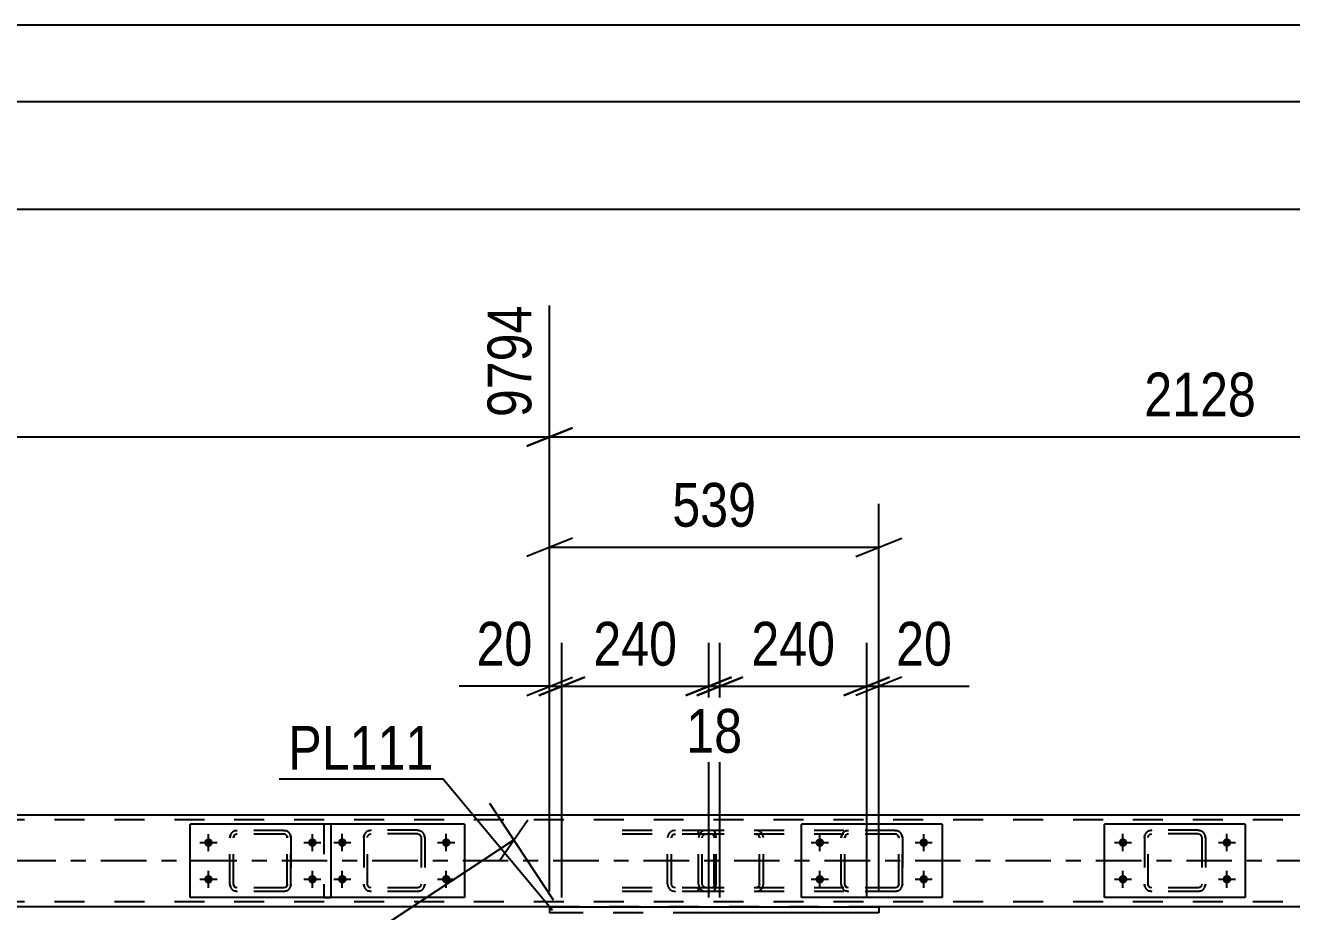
# Model space of a CAD drawing. Header units: millimetres. Extents: x -777 to 412, y -850 to -9.
# Drawn here: x -352.8 to -270, y -67.5 to -9.5 of the extents above; entities that cross this region are included whole.
import ezdxf

# ---------------------------------------------------------------- set-up
doc = ezdxf.new("R2010")
doc.units = ezdxf.units.MM
doc.linetypes.add('DXK_LINE_DOT2', pattern=[3.9198, 1.9599, -1.9599])
doc.linetypes.add('DXK_LINE_DOT3', pattern=[5.9187, 2.979, -0.9799, 0.9799, -0.9799])
doc.styles.add('Arial Narrow', font='ARIALN.TTF', dxfattribs={"height": 0.2})

# ---------------------------------------------------------------- blocks, each defined once
blk = doc.blocks.new('Unknown-570390744-1132')
at = {"color": 5, "linetype": 'Continuous'}
for p, q in [((412.086, -9.498), (-776.914, -9.498)), ((407.086, -14.498), (-771.914, -14.498))]:
    blk.add_line(p, q, dxfattribs=at)
blk = doc.blocks.new('Part-570390744-2888 - 2615')
at = {"color": 7, "linetype": 'DXK_LINE_DOT2'}
for p, q in [((-279.631, -62.661), (-279.594, -62.478)), ((-279.594, -62.478), (-279.631, -62.661)), ((-279.631, -62.661), (-279.631, -65.701)), ((-279.391, -62.661), (-279.373, -62.57)), ((-279.391, -65.701), (-279.391, -62.661)), ((-279.373, -62.57), (-279.321, -62.492)), ((-279.335, -62.218), (-279.151, -62.181)), ((-279.151, -62.181), (-279.335, -62.218)), ((-279.321, -62.492), (-279.243, -62.44)), ((-279.243, -62.44), (-279.151, -62.421)), ((-276.111, -62.181), (-279.151, -62.181)), ((-276.111, -62.421), (-279.151, -62.421)), ((-276.111, -62.181), (-275.927, -62.218)), ((-275.927, -62.218), (-276.111, -62.181)), ((-276.111, -62.421), (-276.019, -62.44)), ((-276.019, -62.44), (-275.941, -62.492)), ((-275.941, -62.492), (-275.889, -62.57)), ((-275.889, -62.57), (-275.871, -62.661)), ((-275.871, -62.661), (-275.871, -65.701)), ((-275.668, -62.478), (-275.631, -62.661)), ((-275.631, -62.661), (-275.668, -62.478)), ((-275.631, -62.661), (-275.631, -65.701)), ((-279.594, -65.885), (-279.631, -65.701)), ((-279.631, -65.701), (-279.594, -65.885)), ((-279.373, -65.793), (-279.391, -65.701)), ((-279.321, -65.871), (-279.373, -65.793)), ((-279.151, -66.181), (-279.335, -66.145)), ((-279.335, -66.145), (-279.151, -66.181)), ((-279.243, -65.923), (-279.321, -65.871)), ((-279.151, -65.941), (-279.243, -65.923)), ((-276.111, -65.941), (-279.151, -65.941)), ((-276.111, -66.181), (-279.151, -66.181)), ((-276.019, -65.923), (-276.111, -65.941)), ((-275.927, -66.145), (-276.111, -66.181)), ((-276.111, -66.181), (-275.927, -66.145)), ((-275.941, -65.871), (-276.019, -65.923)), ((-275.889, -65.793), (-275.941, -65.871)), ((-275.871, -65.701), (-275.889, -65.793)), ((-275.631, -65.701), (-275.668, -65.885)), ((-275.668, -65.885), (-275.631, -65.701))]:
    blk.add_line(p, q, dxfattribs=at)
at = {"color": 7, "linetype": 'DXK_LINE_DOT3'}
blk.add_line((-277.631, -64.181), (-277.631, -64.181), dxfattribs=at)
at = {"color": 7, "linetype": 'DXK_LINE_DOT2'}
for centre, start, end in [((-279.151, -62.661), 112.5, 157.5), ((-279.151, -62.661), 112.5, 157.5), ((-276.111, -62.661), 22.5, 67.5), ((-276.111, -62.661), 22.5, 67.5), ((-279.151, -65.701), 202.5, 247.5), ((-279.151, -65.701), 202.5, 247.5), ((-276.111, -65.701), 292.5, 337.5), ((-276.111, -65.701), 292.5, 337.5)]:
    blk.add_arc(centre, 0.48, start, end, dxfattribs=at)
blk = doc.blocks.new('Part-570390744-2779 - 2615')
at = {"color": 7, "linetype": 'DXK_LINE_DOT2'}
for p, q in [((-307.912, -62.183), (-315.355, -62.183)), ((-307.912, -62.423), (-315.355, -62.423)), ((-310.785, -62.479), (-310.823, -62.663)), ((-310.823, -65.703), (-310.823, -62.663)), ((-310.571, -62.663), (-310.552, -62.571)), ((-310.571, -65.703), (-310.571, -62.663)), ((-310.552, -62.571), (-310.498, -62.493)), ((-310.319, -62.183), (-310.512, -62.219)), ((-310.498, -62.493), (-310.416, -62.441)), ((-310.416, -62.441), (-310.319, -62.423)), ((-308.81, -62.423), (-308.81, -62.183)), ((-307.809, -62.219), (-307.912, -62.183)), ((-307.912, -62.423), (-307.861, -62.441)), ((-307.861, -62.441), (-307.817, -62.493)), ((-307.817, -62.493), (-307.788, -62.571)), ((-307.722, -62.323), (-307.809, -62.219)), ((-307.788, -62.571), (-307.778, -62.663)), ((-307.778, -65.703), (-307.778, -62.663)), ((-307.664, -62.479), (-307.722, -62.323)), ((-307.643, -62.663), (-307.664, -62.479)), ((-307.643, -65.703), (-307.643, -62.663)), ((-307.912, -65.943), (-315.355, -65.943)), ((-307.912, -66.183), (-315.355, -66.183)), ((-310.823, -65.703), (-310.785, -65.886)), ((-310.552, -65.794), (-310.571, -65.703)), ((-310.498, -65.872), (-310.552, -65.794)), ((-310.512, -66.146), (-310.319, -66.183)), ((-310.416, -65.924), (-310.498, -65.872)), ((-310.319, -65.943), (-310.416, -65.924)), ((-308.81, -66.183), (-308.81, -65.943)), ((-307.861, -65.924), (-307.912, -65.943)), ((-307.912, -66.183), (-307.809, -66.146)), ((-307.817, -65.872), (-307.861, -65.924)), ((-307.788, -65.794), (-307.817, -65.872)), ((-307.809, -66.146), (-307.722, -66.042)), ((-307.778, -65.703), (-307.788, -65.794)), ((-307.722, -66.042), (-307.664, -65.886)), ((-307.664, -65.886), (-307.643, -65.703))]:
    blk.add_line(p, q, dxfattribs=at)
for centre, start, end in [((-310.335, -62.678), 111.15132, 156.10487), ((-310.335, -65.687), 203.89513, 248.84868)]:
    blk.add_arc(centre, 0.492, start, end, dxfattribs=at)
blk = doc.blocks.new('Part-570390744-2696 - 2615')
at = {"color": 2, "linetype": 'Continuous'}
for p, q in [((-178.07, -61.183), (-377.192, -61.183)), ((-318.546, -67.183), (-382.135, -67.183)), ((-233.412, -67.183), (-297.001, -67.183))]:
    blk.add_line(p, q, dxfattribs=at)
at = {"color": 7, "linetype": 'DXK_LINE_DOT2'}
for p, q in [((-66.749, -61.503), (-670.067, -61.503)), ((-66.749, -66.863), (-670.067, -66.863)), ((-297.001, -67.183), (-318.546, -67.183))]:
    blk.add_line(p, q, dxfattribs=at)
at = {"color": 7, "linetype": 'DXK_LINE_DOT3'}
blk.add_line((-66.749, -64.183), (-670.067, -64.183), dxfattribs=at)
blk = doc.blocks.new('Part-570390744-2770 - 2615')
at = {"color": 2, "linetype": 'Continuous'}
for p, q in [((-318.546, -67.183), (-318.546, -67.583)), ((-318.546, -67.183), (-297.001, -67.183)), ((-317.375, -67.583), (-318.546, -67.583)), ((-297.001, -67.583), (-308.511, -67.583)), ((-297.001, -67.183), (-297.001, -67.583))]:
    blk.add_line(p, q, dxfattribs=at)
at = {"color": 7, "linetype": 'DXK_LINE_DOT2'}
blk.add_line((-308.511, -67.583), (-317.375, -67.583), dxfattribs=at)
blk = doc.blocks.new('Part-570390744-2889 - 2615')
at = {"color": 7, "linetype": 'DXK_LINE_DOT2'}
for p, q in [((-299.467, -62.663), (-299.431, -62.479)), ((-299.431, -62.479), (-299.467, -62.663)), ((-299.467, -65.703), (-299.467, -62.663)), ((-299.467, -62.663), (-299.467, -62.663)), ((-299.467, -65.703), (-299.467, -62.663)), ((-299.227, -62.663), (-299.209, -62.571)), ((-299.209, -62.571), (-299.227, -62.663)), ((-299.227, -65.703), (-299.227, -62.663)), ((-299.227, -62.663), (-299.227, -62.663)), ((-299.227, -65.703), (-299.227, -62.663)), ((-299.209, -62.571), (-299.157, -62.493)), ((-299.157, -62.493), (-299.209, -62.571)), ((-299.171, -62.219), (-298.987, -62.183)), ((-298.987, -62.183), (-299.171, -62.219)), ((-299.157, -62.493), (-299.079, -62.441)), ((-298.987, -62.423), (-299.079, -62.441)), ((-295.947, -62.183), (-298.987, -62.183)), ((-295.947, -62.423), (-298.987, -62.423)), ((-295.947, -62.183), (-295.764, -62.219)), ((-295.764, -62.219), (-295.947, -62.183)), ((-295.855, -62.441), (-295.947, -62.423)), ((-295.855, -62.441), (-295.778, -62.493)), ((-295.778, -62.493), (-295.855, -62.441)), ((-295.778, -62.493), (-295.725, -62.571)), ((-295.725, -62.571), (-295.778, -62.493)), ((-295.725, -62.571), (-295.707, -62.663)), ((-295.707, -62.663), (-295.725, -62.571)), ((-295.707, -65.703), (-295.707, -62.663)), ((-295.707, -62.663), (-295.707, -62.663)), ((-295.707, -65.703), (-295.707, -62.663)), ((-295.504, -62.479), (-295.467, -62.663)), ((-295.467, -62.663), (-295.504, -62.479)), ((-295.467, -65.703), (-295.467, -62.663)), ((-295.467, -62.663), (-295.467, -62.663)), ((-295.467, -62.663), (-295.467, -65.703)), ((-299.467, -65.703), (-299.467, -65.703)), ((-299.431, -65.886), (-299.467, -65.703)), ((-299.467, -65.703), (-299.431, -65.886)), ((-299.227, -65.703), (-299.227, -65.703)), ((-299.209, -65.794), (-299.227, -65.703)), ((-299.227, -65.703), (-299.209, -65.794)), ((-299.157, -65.872), (-299.209, -65.794)), ((-299.209, -65.794), (-299.157, -65.872)), ((-298.987, -66.183), (-299.171, -66.146)), ((-299.171, -66.146), (-298.987, -66.183)), ((-299.079, -65.924), (-299.157, -65.872)), ((-299.157, -65.872), (-299.079, -65.924)), ((-298.987, -65.943), (-299.079, -65.924)), ((-295.947, -65.943), (-298.987, -65.943)), ((-295.947, -66.183), (-298.987, -66.183)), ((-295.855, -65.924), (-295.947, -65.943)), ((-295.764, -66.146), (-295.947, -66.183)), ((-295.947, -66.183), (-295.764, -66.146)), ((-295.778, -65.872), (-295.855, -65.924)), ((-295.725, -65.794), (-295.778, -65.872)), ((-295.778, -65.872), (-295.725, -65.794)), ((-295.707, -65.703), (-295.725, -65.794)), ((-295.725, -65.794), (-295.707, -65.703)), ((-295.707, -65.703), (-295.707, -65.703)), ((-295.467, -65.703), (-295.504, -65.886)), ((-295.504, -65.886), (-295.467, -65.703)), ((-295.467, -65.703), (-295.467, -65.703))]:
    blk.add_line(p, q, dxfattribs=at)
at = {"color": 7, "linetype": 'DXK_LINE_DOT3'}
blk.add_line((-297.467, -64.183), (-297.467, -64.183), dxfattribs=at)
at = {"color": 7, "linetype": 'DXK_LINE_DOT2'}
for centre, start, end in [((-298.987, -62.663), 112.5, 157.5), ((-298.987, -62.663), 112.5, 157.5), ((-295.947, -62.663), 22.5, 67.5), ((-295.947, -62.663), 22.5, 67.5), ((-298.987, -65.703), 202.5, 247.5), ((-298.987, -65.703), 202.5, 247.5), ((-295.947, -65.703), 292.5, 337.5), ((-295.947, -65.703), 292.5, 337.5)]:
    blk.add_arc(centre, 0.48, start, end, dxfattribs=at)
blk = doc.blocks.new('Part-570390744-2895 - 2615')
at = {"color": 7, "linetype": 'DXK_LINE_DOT2'}
for p, q in [((-339.467, -62.663), (-339.431, -62.479)), ((-339.431, -62.479), (-339.467, -62.663)), ((-339.467, -65.703), (-339.467, -62.663)), ((-339.467, -62.663), (-339.467, -62.663)), ((-339.467, -65.703), (-339.467, -62.663)), ((-339.227, -62.663), (-339.209, -62.571)), ((-339.209, -62.571), (-339.227, -62.663)), ((-339.227, -65.703), (-339.227, -62.663)), ((-339.227, -62.663), (-339.227, -62.663)), ((-339.227, -65.703), (-339.227, -62.663)), ((-339.209, -62.571), (-339.157, -62.493)), ((-339.157, -62.493), (-339.209, -62.571)), ((-339.171, -62.219), (-338.987, -62.183)), ((-338.987, -62.183), (-339.171, -62.219)), ((-339.157, -62.493), (-339.079, -62.441)), ((-338.987, -62.423), (-339.079, -62.441)), ((-335.947, -62.183), (-338.987, -62.183)), ((-335.947, -62.423), (-338.987, -62.423)), ((-335.947, -62.183), (-335.764, -62.219)), ((-335.764, -62.219), (-335.947, -62.183)), ((-335.855, -62.441), (-335.947, -62.423)), ((-335.855, -62.441), (-335.778, -62.493)), ((-335.778, -62.493), (-335.855, -62.441)), ((-335.778, -62.493), (-335.725, -62.571)), ((-335.725, -62.571), (-335.778, -62.493)), ((-335.725, -62.571), (-335.707, -62.663)), ((-335.707, -62.663), (-335.725, -62.571)), ((-335.707, -65.703), (-335.707, -62.663)), ((-335.707, -62.663), (-335.707, -62.663)), ((-335.707, -65.703), (-335.707, -62.663)), ((-335.504, -62.479), (-335.467, -62.663)), ((-335.467, -62.663), (-335.504, -62.479)), ((-335.467, -65.703), (-335.467, -62.663)), ((-335.467, -62.663), (-335.467, -62.663)), ((-335.467, -62.663), (-335.467, -65.703)), ((-339.467, -65.703), (-339.467, -65.703)), ((-339.431, -65.886), (-339.467, -65.703)), ((-339.467, -65.703), (-339.431, -65.886)), ((-339.227, -65.703), (-339.227, -65.703)), ((-339.209, -65.794), (-339.227, -65.703)), ((-339.227, -65.703), (-339.209, -65.794)), ((-339.157, -65.872), (-339.209, -65.794)), ((-339.209, -65.794), (-339.157, -65.872)), ((-338.987, -66.183), (-339.171, -66.146)), ((-339.171, -66.146), (-338.987, -66.183)), ((-339.079, -65.924), (-339.157, -65.872)), ((-339.157, -65.872), (-339.079, -65.924)), ((-338.987, -65.943), (-339.079, -65.924)), ((-335.947, -65.943), (-338.987, -65.943)), ((-335.947, -66.183), (-338.987, -66.183)), ((-335.855, -65.924), (-335.947, -65.943)), ((-335.764, -66.146), (-335.947, -66.183)), ((-335.947, -66.183), (-335.764, -66.146)), ((-335.778, -65.872), (-335.855, -65.924)), ((-335.725, -65.794), (-335.778, -65.872)), ((-335.778, -65.872), (-335.725, -65.794)), ((-335.707, -65.703), (-335.725, -65.794)), ((-335.725, -65.794), (-335.707, -65.703)), ((-335.707, -65.703), (-335.707, -65.703)), ((-335.467, -65.703), (-335.504, -65.886)), ((-335.504, -65.886), (-335.467, -65.703)), ((-335.467, -65.703), (-335.467, -65.703))]:
    blk.add_line(p, q, dxfattribs=at)
at = {"color": 7, "linetype": 'DXK_LINE_DOT3'}
blk.add_line((-337.467, -64.183), (-337.467, -64.183), dxfattribs=at)
at = {"color": 7, "linetype": 'DXK_LINE_DOT2'}
for centre, start, end in [((-338.987, -62.663), 112.5, 157.5), ((-338.987, -62.663), 112.5, 157.5), ((-335.947, -62.663), 22.5, 67.5), ((-335.947, -62.663), 22.5, 67.5), ((-338.987, -65.703), 202.5, 247.5), ((-338.987, -65.703), 202.5, 247.5), ((-335.947, -65.703), 292.5, 337.5), ((-335.947, -65.703), 292.5, 337.5)]:
    blk.add_arc(centre, 0.48, start, end, dxfattribs=at)
blk = doc.blocks.new('Part-570390744-2903 - 2615')
at = {"color": 7, "linetype": 'DXK_LINE_DOT2'}
for p, q in [((-330.711, -62.661), (-330.675, -62.478)), ((-330.675, -62.478), (-330.711, -62.661)), ((-330.711, -62.661), (-330.711, -65.701)), ((-330.471, -62.661), (-330.453, -62.57)), ((-330.471, -65.701), (-330.471, -62.661)), ((-330.453, -62.57), (-330.401, -62.492)), ((-330.415, -62.218), (-330.231, -62.181)), ((-330.231, -62.181), (-330.415, -62.218)), ((-330.401, -62.492), (-330.323, -62.44)), ((-330.323, -62.44), (-330.231, -62.421)), ((-327.191, -62.181), (-330.231, -62.181)), ((-327.191, -62.421), (-330.231, -62.421)), ((-327.191, -62.181), (-327.008, -62.218)), ((-327.008, -62.218), (-327.191, -62.181)), ((-327.191, -62.421), (-327.099, -62.44)), ((-327.099, -62.44), (-327.022, -62.492)), ((-327.022, -62.492), (-326.97, -62.57)), ((-326.97, -62.57), (-326.951, -62.661)), ((-326.951, -62.661), (-326.951, -65.701)), ((-326.748, -62.478), (-326.711, -62.661)), ((-326.711, -62.661), (-326.748, -62.478)), ((-326.711, -62.661), (-326.711, -65.701)), ((-330.675, -65.885), (-330.711, -65.701)), ((-330.711, -65.701), (-330.675, -65.885)), ((-330.453, -65.793), (-330.471, -65.701)), ((-330.401, -65.871), (-330.453, -65.793)), ((-330.231, -66.181), (-330.415, -66.145)), ((-330.415, -66.145), (-330.231, -66.181)), ((-330.323, -65.923), (-330.401, -65.871)), ((-330.231, -65.941), (-330.323, -65.923)), ((-327.191, -65.941), (-330.231, -65.941)), ((-327.191, -66.181), (-330.231, -66.181)), ((-327.099, -65.923), (-327.191, -65.941)), ((-327.008, -66.145), (-327.191, -66.181)), ((-327.191, -66.181), (-327.008, -66.145)), ((-327.022, -65.871), (-327.099, -65.923)), ((-326.97, -65.793), (-327.022, -65.871)), ((-326.951, -65.701), (-326.97, -65.793)), ((-326.711, -65.701), (-326.748, -65.885)), ((-326.748, -65.885), (-326.711, -65.701))]:
    blk.add_line(p, q, dxfattribs=at)
at = {"color": 7, "linetype": 'DXK_LINE_DOT3'}
blk.add_line((-328.711, -64.181), (-328.711, -64.181), dxfattribs=at)
at = {"color": 7, "linetype": 'DXK_LINE_DOT2'}
for centre, start, end in [((-330.231, -62.661), 112.5, 157.5), ((-330.231, -62.661), 112.5, 157.5), ((-327.191, -62.661), 22.5, 67.5), ((-327.191, -62.661), 22.5, 67.5), ((-330.231, -65.701), 202.5, 247.5), ((-330.231, -65.701), 202.5, 247.5), ((-327.191, -65.701), 292.5, 337.5), ((-327.191, -65.701), 292.5, 337.5)]:
    blk.add_arc(centre, 0.48, start, end, dxfattribs=at)
blk = doc.blocks.new('Part-570390744-3127 - 2615')
at = {"color": 2, "linetype": 'Continuous'}
for p, q in [((-292.867, -61.783), (-302.067, -61.783)), ((-302.067, -66.583), (-302.067, -61.783)), ((-292.867, -61.783), (-292.867, -66.583)), ((-292.867, -66.583), (-302.067, -66.583))]:
    blk.add_line(p, q, dxfattribs=at)
blk = doc.blocks.new('Part-570390744-3179 - 2615')
at = {"color": 2, "linetype": 'Continuous'}
for p, q in [((-324.111, -61.781), (-333.311, -61.781)), ((-333.311, -61.783), (-333.311, -61.781)), ((-324.111, -61.781), (-324.111, -66.581)), ((-324.111, -66.581), (-332.867, -66.581))]:
    blk.add_line(p, q, dxfattribs=at)
at = {"color": 7, "linetype": 'DXK_LINE_DOT2'}
for p, q in [((-333.311, -61.781), (-333.311, -66.581)), ((-333.311, -66.581), (-332.867, -66.581))]:
    blk.add_line(p, q, dxfattribs=at)
blk = doc.blocks.new('Bolt-570390744-2970 - 2615')
at = {"linetype": 'Continuous'}
for points in [[(-340.867, -62.703, -1), (-340.867, -63.263, -1)], [(-334.067, -62.703, -1), (-334.067, -63.263, -1)], [(-340.867, -65.103, -1), (-340.867, -65.663, -1)], [(-334.067, -65.103, -1), (-334.067, -65.663, -1)]]:
    blk.add_hatch(color=1, dxfattribs=at).paths.add_polyline_path(points)
at = {"color": 1, "linetype": 'Continuous'}
for p, q in [((-340.867, -63.543), (-340.867, -62.423)), ((-334.067, -63.543), (-334.067, -62.423)), ((-341.427, -62.983), (-340.307, -62.983)), ((-334.627, -62.983), (-333.507, -62.983)), ((-341.427, -65.383), (-340.307, -65.383)), ((-340.867, -65.943), (-340.867, -64.823)), ((-334.627, -65.383), (-333.507, -65.383)), ((-334.067, -65.943), (-334.067, -64.823))]:
    blk.add_line(p, q, dxfattribs=at)
blk = doc.blocks.new('Bolt-570390744-2977 - 2615')
at = {"linetype": 'Continuous'}
for points in [[(-332.111, -62.701, -1), (-332.111, -63.261, -1)], [(-325.311, -62.701, -1), (-325.311, -63.261, -1)], [(-332.111, -65.101, -1), (-332.111, -65.661, -1)], [(-325.311, -65.101, -1), (-325.311, -65.661, -1)]]:
    blk.add_hatch(color=1, dxfattribs=at).paths.add_polyline_path(points)
at = {"color": 1, "linetype": 'Continuous'}
for p, q in [((-332.111, -63.541), (-332.111, -62.421)), ((-325.311, -63.541), (-325.311, -62.421)), ((-332.671, -62.981), (-331.551, -62.981)), ((-325.871, -62.981), (-324.751, -62.981)), ((-332.671, -65.381), (-331.551, -65.381)), ((-332.111, -65.941), (-332.111, -64.821)), ((-325.871, -65.381), (-324.751, -65.381)), ((-325.311, -65.941), (-325.311, -64.821))]:
    blk.add_line(p, q, dxfattribs=at)
blk = doc.blocks.new('Bolt-570390744-2985 - 2615')
at = {"linetype": 'Continuous'}
for points in [[(-300.867, -62.703, -1), (-300.867, -63.263, -1)], [(-294.067, -62.703, -1), (-294.067, -63.263, -1)], [(-300.867, -65.103, -1), (-300.867, -65.663, -1)], [(-294.067, -65.103, -1), (-294.067, -65.663, -1)]]:
    blk.add_hatch(color=1, dxfattribs=at).paths.add_polyline_path(points)
at = {"color": 1, "linetype": 'Continuous'}
for p, q in [((-300.867, -63.543), (-300.867, -62.423)), ((-294.067, -63.543), (-294.067, -62.423)), ((-301.427, -62.983), (-300.307, -62.983)), ((-294.627, -62.983), (-293.507, -62.983)), ((-301.427, -65.383), (-300.307, -65.383)), ((-300.867, -65.943), (-300.867, -64.823)), ((-294.627, -65.383), (-293.507, -65.383)), ((-294.067, -65.943), (-294.067, -64.823))]:
    blk.add_line(p, q, dxfattribs=at)
blk = doc.blocks.new('Part-570390744-3015 - 2615')
at = {"color": 2, "linetype": 'Continuous'}
for p, q in [((-273.031, -61.781), (-282.231, -61.781)), ((-282.231, -66.581), (-282.231, -61.781)), ((-273.031, -61.781), (-273.031, -66.581)), ((-273.031, -66.581), (-282.231, -66.581))]:
    blk.add_line(p, q, dxfattribs=at)
blk = doc.blocks.new('Bolt-570390744-3016 - 2615')
at = {"linetype": 'Continuous'}
for points in [[(-281.031, -62.701, -1), (-281.031, -63.261, -1)], [(-274.231, -62.701, -1), (-274.231, -63.261, -1)], [(-281.031, -65.101, -1), (-281.031, -65.661, -1)], [(-274.231, -65.101, -1), (-274.231, -65.661, -1)]]:
    blk.add_hatch(color=1, dxfattribs=at).paths.add_polyline_path(points)
at = {"color": 1, "linetype": 'Continuous'}
for p, q in [((-281.031, -63.541), (-281.031, -62.421)), ((-274.231, -63.541), (-274.231, -62.421)), ((-281.591, -62.981), (-280.471, -62.981)), ((-274.791, -62.981), (-273.671, -62.981)), ((-281.591, -65.381), (-280.471, -65.381)), ((-281.031, -65.941), (-281.031, -64.821)), ((-274.791, -65.381), (-273.671, -65.381)), ((-274.231, -65.941), (-274.231, -64.821))]:
    blk.add_line(p, q, dxfattribs=at)
blk = doc.blocks.new('Part-570390744-3087 - 2615')
at = {"color": 7, "linetype": 'DXK_LINE_DOT2'}
for p, q in [((-308.771, -62.479), (-308.81, -62.663)), ((-308.81, -65.703), (-308.81, -62.663)), ((-308.555, -62.663), (-308.535, -62.571)), ((-308.555, -65.703), (-308.555, -62.663)), ((-308.535, -62.571), (-308.48, -62.493)), ((-308.299, -62.183), (-308.495, -62.219)), ((-308.48, -62.493), (-308.397, -62.441)), ((-308.397, -62.441), (-308.299, -62.423)), ((-299.285, -62.183), (-308.299, -62.183)), ((-299.285, -62.423), (-308.299, -62.423)), ((-304.869, -62.219), (-305.064, -62.183)), ((-305.064, -62.423), (-304.966, -62.441)), ((-304.966, -62.441), (-304.884, -62.493)), ((-304.884, -62.493), (-304.828, -62.571)), ((-304.828, -62.571), (-304.809, -62.663)), ((-304.809, -65.703), (-304.809, -62.663)), ((-304.553, -62.663), (-304.592, -62.479)), ((-304.553, -65.703), (-304.553, -62.663)), ((-308.81, -65.703), (-308.771, -65.886)), ((-308.535, -65.794), (-308.555, -65.703)), ((-308.48, -65.872), (-308.535, -65.794)), ((-308.495, -66.146), (-308.299, -66.183)), ((-308.397, -65.924), (-308.48, -65.872)), ((-308.299, -65.943), (-308.397, -65.924)), ((-299.285, -65.943), (-308.299, -65.943)), ((-299.285, -66.183), (-308.299, -66.183)), ((-304.966, -65.924), (-305.064, -65.943)), ((-305.064, -66.183), (-304.869, -66.146)), ((-304.884, -65.872), (-304.966, -65.924)), ((-304.828, -65.794), (-304.884, -65.872)), ((-304.809, -65.703), (-304.828, -65.794)), ((-304.592, -65.886), (-304.553, -65.703))]:
    blk.add_line(p, q, dxfattribs=at)
for centre, start, end in [((-308.319, -62.683), 110.75831, 155.68004), ((-305.045, -62.683), 24.31996, 69.24169), ((-308.319, -65.682), 204.31996, 249.24169), ((-305.045, -65.682), 290.75831, 335.68004)]:
    blk.add_arc(centre, 0.496, start, end, dxfattribs=at)
blk = doc.blocks.new('Part-570390744-3106 - 2615')
at = {"color": 2, "linetype": 'Continuous'}
for p, q in [((-332.867, -61.783), (-342.067, -61.783)), ((-342.067, -66.583), (-342.067, -61.783)), ((-332.867, -61.783), (-332.867, -66.583)), ((-332.867, -66.583), (-342.067, -66.583))]:
    blk.add_line(p, q, dxfattribs=at)
blk = doc.blocks.new('StraightDimension-570390744-58541 - 2615')
at = {"color": 7, "linetype": 'Continuous'}
for p, q in [((-318.546, -66.183), (-318.546, -49.9)), ((-317.746, -66.583), (-317.746, -49.9)), ((-320.046, -53.35), (-317.046, -52.15)), ((-316.246, -52.15), (-319.246, -53.35)), ((-318.546, -52.75), (-324.453, -52.75)), ((-318.546, -52.75), (-324.453, -52.75)), ((-318.546, -52.75), (-317.746, -52.75))]:
    blk.add_line(p, q, dxfattribs=at)
at = {"color": 0}
blk.add_wipeout([(-319.071, -52), (-319.071, -47.8), (-323.928, -47.8), (-323.928, -52)], dxfattribs=at)
at = {"color": 3, "style": 'Arial Narrow'}
blk.add_text('20', height=2.8633, dxfattribs=at).set_placement((-323.328, -51.4))
blk = doc.blocks.new('StraightDimension-570390744-3320 - 2615')
at = {"color": 7, "linetype": 'Continuous'}
for p, q in [((-318.546, -66.183), (-318.546, -27.826)), ((-403.681, -36.438), (-318.546, -36.438)), ((-320.046, -37.038), (-317.046, -35.838))]:
    blk.add_line(p, q, dxfattribs=at)
at = {"color": 0, "linetype": 'Continuous'}
blk.add_wipeout([(-319.146, -27.226), (-323.346, -27.226), (-323.346, -35.738), (-319.146, -35.738)], dxfattribs=at)
at = {"color": 3, "linetype": 'Continuous', "style": 'Arial Narrow'}
blk.add_text('9794', height=2.8633, rotation=90.00021, dxfattribs=at).set_placement((-319.746, -35.138))
blk = doc.blocks.new('StraightDimension-570390744-4081 - 2615')
at = {"color": 7, "linetype": 'Continuous'}
blk.add_line((-707.587, -21.533), (-65.949, -21.533), dxfattribs=at)
blk = doc.blocks.new('StraightDimension-570390744-3680 - 2615')
at = {"color": 7, "linetype": 'Continuous'}
for p, q in [((-318.546, -66.183), (-318.546, -40.808)), ((-297.001, -66.183), (-297.001, -40.808)), ((-317.046, -43.058), (-320.046, -44.258)), ((-298.501, -44.258), (-295.501, -43.058)), ((-318.546, -43.658), (-297.001, -43.658))]:
    blk.add_line(p, q, dxfattribs=at)
at = {"color": 0}
blk.add_wipeout([(-304.431, -42.908), (-304.431, -38.708), (-311.116, -38.708), (-311.116, -42.908)], dxfattribs=at)
at = {"color": 3, "style": 'Arial Narrow'}
blk.add_text('539', height=2.8633, dxfattribs=at).set_placement((-310.516, -42.308))
blk = doc.blocks.new('StraightDimension-570390744-3319 - 2615')
at = {"color": 7, "linetype": 'Continuous'}
for p, q in [((-318.546, -66.183), (-318.546, -27.826)), ((-317.046, -35.838), (-320.046, -37.038)), ((-318.546, -36.438), (-233.412, -36.438))]:
    blk.add_line(p, q, dxfattribs=at)
at = {"color": 0}
blk.add_wipeout([(-271.723, -35.688), (-271.723, -31.488), (-280.236, -31.488), (-280.236, -35.688)], dxfattribs=at)
at = {"color": 3, "style": 'Arial Narrow'}
blk.add_text('2128', height=2.8633, dxfattribs=at).set_placement((-279.636, -35.088))
blk = doc.blocks.new('StraightDimension-570390744-58540 - 2615')
at = {"color": 7, "linetype": 'Continuous'}
for p, q in [((-317.746, -66.583), (-317.746, -49.9)), ((-308.139, -66.583), (-308.139, -49.9)), ((-319.246, -53.35), (-316.246, -52.15)), ((-306.639, -52.15), (-309.639, -53.35)), ((-317.746, -52.75), (-308.139, -52.75))]:
    blk.add_line(p, q, dxfattribs=at)
at = {"color": 0}
blk.add_wipeout([(-309.6, -52), (-309.6, -47.8), (-316.285, -47.8), (-316.285, -52)], dxfattribs=at)
at = {"color": 3, "style": 'Arial Narrow'}
blk.add_text('240', height=2.8633, dxfattribs=at).set_placement((-315.685, -51.4))
blk = doc.blocks.new('StraightDimension-570390744-3840 - 2615')
at = {"color": 7, "linetype": 'Continuous'}
for p, q in [((-318.296, -66.747), (-322.451, -60.431)), ((-321.808, -64.138), (-319.961, -61.486)), ((-353.479, -84.252), (-320.884, -62.812)), ((-350.89, -88.187), (-355.045, -81.871)), ((-352.555, -82.926), (-354.402, -85.577))]:
    blk.add_line(p, q, dxfattribs=at)
at = {"color": 0}
blk.add_wipeout([(-334.801, -71.069), (-337.109, -67.56), (-342.694, -71.233), (-340.386, -74.742)], dxfattribs=at)
at = {"color": 3, "style": 'Arial Narrow'}
blk.add_text('975', height=2.8633, rotation=33.33468, dxfattribs=at).set_placement((-340.215, -73.911))
blk = doc.blocks.new('StraightDimension-570390744-58537 - 2615')
at = {"color": 7, "linetype": 'Continuous'}
for p, q in [((-297.801, -66.583), (-297.801, -49.9)), ((-297.001, -66.183), (-297.001, -49.9)), ((-299.301, -53.35), (-296.301, -52.15)), ((-295.501, -52.15), (-298.501, -53.35)), ((-297.801, -52.75), (-297.001, -52.75)), ((-297.001, -52.75), (-291.095, -52.75)), ((-297.001, -52.75), (-291.095, -52.75))]:
    blk.add_line(p, q, dxfattribs=at)
at = {"color": 0}
blk.add_wipeout([(-291.62, -52), (-291.62, -47.8), (-296.476, -47.8), (-296.476, -52)], dxfattribs=at)
at = {"color": 3, "style": 'Arial Narrow'}
blk.add_text('20', height=2.8633, dxfattribs=at).set_placement((-295.876, -51.4))
blk = doc.blocks.new('StraightDimension-570390744-58538 - 2615')
at = {"color": 7, "linetype": 'Continuous'}
for p, q in [((-307.409, -66.583), (-307.409, -49.9)), ((-297.801, -66.583), (-297.801, -49.9)), ((-308.909, -53.35), (-305.909, -52.15)), ((-296.301, -52.15), (-299.301, -53.35)), ((-307.409, -52.75), (-297.801, -52.75))]:
    blk.add_line(p, q, dxfattribs=at)
at = {"color": 0}
blk.add_wipeout([(-299.262, -52), (-299.262, -47.8), (-305.947, -47.8), (-305.947, -52)], dxfattribs=at)
at = {"color": 3, "style": 'Arial Narrow'}
blk.add_text('240', height=2.8633, dxfattribs=at).set_placement((-305.347, -51.4))
blk = doc.blocks.new('StraightDimension-570390744-58539 - 2615')
at = {"color": 7, "linetype": 'Continuous'}
for p, q in [((-308.139, -66.583), (-308.139, -50.35)), ((-307.409, -66.583), (-307.409, -50.35)), ((-309.639, -53.35), (-306.639, -52.15)), ((-305.909, -52.15), (-308.909, -53.35)), ((-308.139, -52.75), (-307.409, -52.75))]:
    blk.add_line(p, q, dxfattribs=at)
at = {"color": 0}
blk.add_wipeout([(-305.346, -57.7), (-305.346, -53.5), (-310.202, -53.5), (-310.202, -57.7)], dxfattribs=at)
at = {"color": 3, "style": 'Arial Narrow'}
blk.add_text('18', height=2.8633, dxfattribs=at).set_placement((-309.602, -57.1))
blk = doc.blocks.new('Mark-570390744-2766 - 2615')
at = {"color": 30, "linetype": 'Continuous'}
for p in [(-336.24, -58.812), (-318.355, -67.427)]:
    blk.add_line(p, (-325.536, -58.812), dxfattribs=at)
at = {"color": 0}
blk.add_wipeout([(-326.136, -58.212), (-326.136, -55.212), (-335.64, -55.212), (-335.64, -58.212)], dxfattribs=at)
blk.add_wipeout([(-326.136, -58.212), (-326.136, -55.212), (-335.64, -55.212), (-335.64, -58.212)], dxfattribs=at)
at = {"color": 3, "style": 'Arial Narrow'}
blk.add_text('PL111', height=2.8633, dxfattribs=at).set_placement((-335.64, -58.212))

msp = doc.modelspace()

# ---------------------------------------------------------------- block references
for name in ['Unknown-570390744-1132', 'Part-570390744-2696 - 2615', 'Part-570390744-3106 - 2615', 'Part-570390744-3179 - 2615', 'Part-570390744-3127 - 2615', 'Part-570390744-3015 - 2615', 'Bolt-570390744-2970 - 2615', 'Part-570390744-2895 - 2615', 'Bolt-570390744-2977 - 2615', 'Part-570390744-2903 - 2615', 'Part-570390744-2779 - 2615', 'Part-570390744-3087 - 2615', 'Bolt-570390744-2985 - 2615', 'Part-570390744-2889 - 2615', 'Bolt-570390744-3016 - 2615', 'Part-570390744-2888 - 2615', 'Part-570390744-2770 - 2615']:
    msp.add_blockref(name, (0, 0))

# ---------------------------------------------------------------- next in the draw order: block references
msp.add_blockref('StraightDimension-570390744-58541 - 2615', (0, 0))

# ---------------------------------------------------------------- next in the draw order: block references
msp.add_blockref('StraightDimension-570390744-3320 - 2615', (0, 0))

# ---------------------------------------------------------------- next in the draw order: block references
msp.add_blockref('StraightDimension-570390744-4081 - 2615', (0, 0))

# ---------------------------------------------------------------- next in the draw order: block references
msp.add_blockref('StraightDimension-570390744-3680 - 2615', (0, 0))

# ---------------------------------------------------------------- next in the draw order: block references
msp.add_blockref('StraightDimension-570390744-3319 - 2615', (0, 0))

# ---------------------------------------------------------------- next in the draw order: block references
for name in ['StraightDimension-570390744-58540 - 2615', 'StraightDimension-570390744-58537 - 2615']:
    msp.add_blockref(name, (0, 0))

# ---------------------------------------------------------------- next in the draw order: block references
for name in ['StraightDimension-570390744-58538 - 2615', 'StraightDimension-570390744-3840 - 2615']:
    msp.add_blockref(name, (0, 0))

# ---------------------------------------------------------------- next in the draw order: block references
for name in ['StraightDimension-570390744-58539 - 2615', 'Mark-570390744-2766 - 2615']:
    msp.add_blockref(name, (0, 0))

doc.saveas('drawing.dxf')
